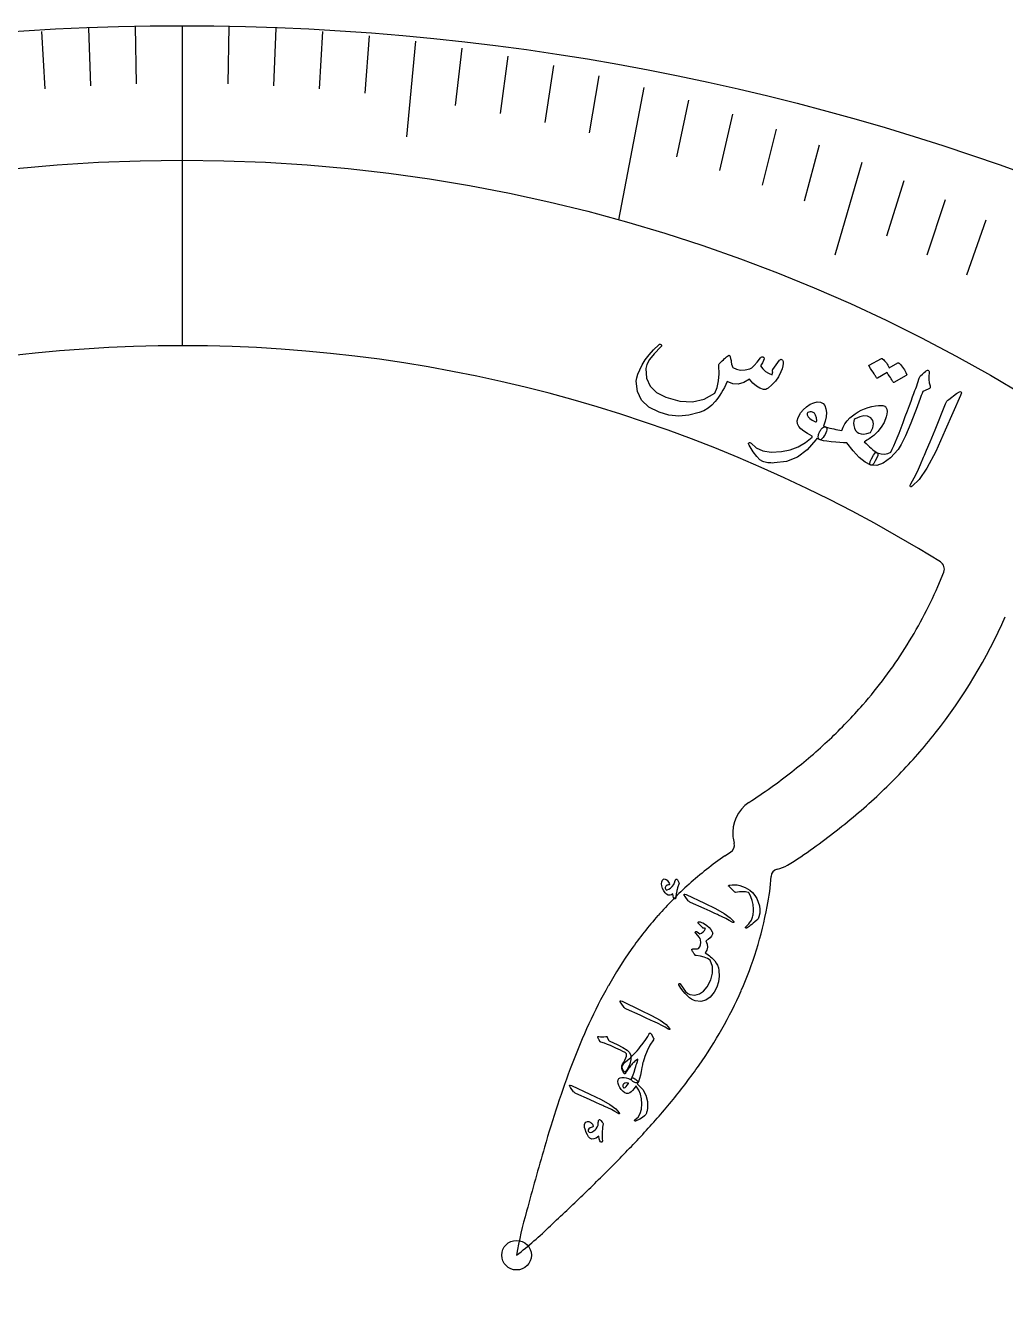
# Model space of a CAD drawing. Header units: millimetres. Extents: x -74 to 74, y -74 to 74.
# Drawn here: x -4.71 to 24.83, y 35.41 to 74.25 of the extents above; entities that cross this region are included whole.
import ezdxf

# ---------------------------------------------------------------- set-up
doc = ezdxf.new("R2010")
doc.units = ezdxf.units.MM
for name, color, linetype in [('CUT_INNER', 6, 'Continuous'), ('CUT_OUTER', 1, 'Continuous'), ('ENGRAVE', 7, 'Continuous'), ('ENGRAVE_FINE', 8, 'Continuous'), ('TEXT', 5, 'Continuous')]:
    doc.layers.add(name, color=color, linetype=linetype)

msp = doc.modelspace()

# ---------------------------------------------------------------- linework, layer by layer
at = {"layer": 'CUT_INNER'}
for points in [[(22.794, 57.333), (22.972, 57.77)], [(17.093, 50.82), (17.098, 50.823)], [(16.372, 49.211), (16.544, 49.319)]]:
    msp.add_lwpolyline(points, dxfattribs=at)
for centre, radius, start, end in [((0, 21.219), 43.379, 58.1781, 121.7694), ((22.741, 57.865), 0.25, 337.8041, 58.1836), ((10.136, 62.86), 13.812, 327.6399, 336.4082), ((10.171, 62.842), 16.001, 321.6295, 336.3483), ((10.044, 62.93), 13.927, 318.8638, 327.6027), ((9.299, 63.573), 14.911, 313.3074, 318.8858), ((9.636, 63.263), 16.681, 315.9552, 321.6351), ((8.385, 64.545), 16.245, 308.0109, 313.3), ((7.058, 66.255), 18.41, 303.047, 307.9874), ((8.857, 64.02), 17.767, 310.5192, 315.9474), ((17.723, 49.902), 1.114, 124.4744, 185.8526), ((7.814, 65.243), 19.375, 305.41, 310.5138), ((17.632, 49.888), 1.022, 185.6068, 196.7109), ((16.411, 49.531), 0.25, 302.1508, 14.6114), ((13.154, 57.344), 9.845, 301.2585, 306.7211), ((22.477, 40.39), 10.728, 124.6846, 132.0664), ((11.779, 48.912), 5.994, 348.1828, 356.8895), ((18.014, 48.57), 0.25, 104.6114, 175.9742), ((17.719, 49.91), 1.123, 281.9331, 298.9627), ((23.027, 39.762), 11.562, 132.0055, 138.5977), ((23.358, 39.473), 12.002, 138.6077, 144.8273), ((6.505, 49.737), 11.328, 342.7298, 349.565), ((24.249, 38.851), 13.088, 144.8487, 150.5071), ((6.109, 49.858), 11.742, 336.3295, 342.7397), ((26.212, 37.745), 15.342, 150.5244, 155.3615), ((5.476, 50.14), 12.436, 330.3435, 336.3107), ((30.009, 36.007), 19.517, 155.3699, 159.2026), ((4.081, 50.939), 14.043, 325.0533, 330.3232), ((37.343, 33.222), 27.362, 159.2025, 161.9636), ((1.552, 52.712), 17.131, 320.6971, 325.0404), ((52.938, 28.137), 43.766, 161.9554, 163.6966), ((-2.845, 56.313), 22.815, 317.4012, 320.6932), ((-11.054, 63.858), 33.964, 315.1723, 317.4051), ((92.715, 16.485), 85.214, 163.68525, 165.03552), ((-28.747, 81.425), 58.898, 313.89061, 315.18636), ((-54.43, 108.001), 95.856, 313.13861, 313.94069), ((21.248, 35.314), 11.312, 163.6959, 170.5796), ((3.194, 46.134), 11.313, 307.5488, 314.4249)]:
    msp.add_arc(centre, radius, start, end, dxfattribs=at)
at = {"layer": 'CUT_OUTER'}
msp.add_circle((0, 0), 74.25, dxfattribs=at)
at = {"layer": 'ENGRAVE'}
for points in [[(0, 74.25), (0, 64.597)], [(13.927, 72.389), (13.159, 68.395)]]:
    msp.add_lwpolyline(points, dxfattribs=at)
for centre, radius in [((0, 21.217), 48.979), ((10.088, 37.164), 0.446)]:
    msp.add_circle(centre, radius, dxfattribs=at)
at = {"layer": 'ENGRAVE_FINE'}
for points in [[(-1.414, 74.231), (-1.381, 72.494)], [(1.414, 74.231), (1.381, 72.494)], [(-4.236, 74.081), (-4.137, 72.346)], [(-2.826, 74.175), (-2.76, 72.438)], [(2.826, 74.175), (2.76, 72.438)], [(4.236, 74.081), (4.137, 72.346)], [(5.642, 73.949), (5.51, 72.216)], [(7.043, 73.78), (6.768, 70.895)], [(8.438, 73.575), (8.239, 71.847)], [(9.825, 73.332), (9.594, 71.607)], [(11.203, 73.053), (10.939, 71.333)], [(12.571, 72.739), (12.274, 71.022)], [(15.272, 72.004), (14.91, 70.298)], [(16.602, 71.584), (16.208, 69.885)], [(17.919, 71.131), (17.492, 69.438)], [(19.219, 70.645), (18.76, 68.959)], [(20.503, 70.126), (19.685, 67.328)], [(21.769, 69.576), (21.246, 67.906)], [(23.016, 68.995), (22.462, 67.333)], [(24.244, 68.384), (23.658, 66.731)]]:
    msp.add_lwpolyline(points, dxfattribs=at)
at = {"layer": 'TEXT'}
for points in [[(18.022, 64.161), (18.038, 64.176), (18.053, 64.186), (18.069, 64.189), (18.084, 64.185), (18.101, 64.175), (18.114, 64.162), (18.123, 64.146), (18.126, 64.127), (18.128, 64.063), (18.118, 63.988), (18.095, 63.904), (18.059, 63.81), (17.986, 63.663), (17.897, 63.532), (17.792, 63.416), (17.672, 63.315), (17.637, 63.293), (17.602, 63.28), (17.568, 63.274), (17.535, 63.276), (17.427, 63.313), (17.321, 63.378), (17.218, 63.472), (17.116, 63.594), (16.946, 63.488), (16.777, 63.439), (16.609, 63.449), (16.44, 63.516), (16.399, 63.426), (16.356, 63.341), (16.313, 63.26), (16.269, 63.184), (16.224, 63.111), (16.177, 63.042), (16.128, 62.977), (16.079, 62.914), (15.978, 62.806), (15.863, 62.714), (15.735, 62.639), (15.592, 62.58), (15.283, 62.502), (14.98, 62.478), (14.681, 62.507), (14.386, 62.589), (14.077, 62.747), (13.859, 62.955), (13.732, 63.214), (13.698, 63.525), (13.713, 63.628), (13.747, 63.745), (13.802, 63.874), (13.876, 64.017), (13.971, 64.169), (14.086, 64.322), (14.22, 64.476), (14.375, 64.63), (14.386, 64.64), (14.398, 64.645), (14.41, 64.646), (14.423, 64.644), (14.435, 64.638), (14.445, 64.632), (14.452, 64.623), (14.457, 64.613), (14.459, 64.6), (14.456, 64.587), (14.45, 64.575), (14.441, 64.564), (14.241, 64.357), (14.099, 64.179), (14.013, 64.031), (13.983, 63.914), (14.009, 63.624), (14.119, 63.383), (14.313, 63.189), (14.592, 63.042), (15.011, 62.924), (15.397, 62.904), (15.75, 62.985), (16.073, 63.167), (16.139, 63.342), (16.182, 63.538), (16.2, 63.754), (16.194, 63.99), (16.191, 64.015), (16.192, 64.036), (16.197, 64.052), (16.207, 64.065), (16.249, 64.105), (16.289, 64.142), (16.326, 64.177), (16.362, 64.209), (16.395, 64.237), (16.425, 64.263), (16.453, 64.284), (16.478, 64.302), (16.491, 64.308), (16.502, 64.309), (16.511, 64.303), (16.519, 64.291), (16.522, 64.283), (16.526, 64.271), (16.531, 64.254), (16.537, 64.234), (16.544, 64.21), (16.55, 64.182), (16.556, 64.15), (16.562, 64.115), (16.575, 64.046), (16.588, 63.994), (16.602, 63.96), (16.616, 63.943), (16.726, 63.889), (16.847, 63.864), (16.979, 63.867), (17.123, 63.899), (17.184, 63.933), (17.259, 64), (17.346, 64.1), (17.445, 64.232), (17.455, 64.244), (17.467, 64.253), (17.481, 64.259), (17.498, 64.261), (17.513, 64.26), (17.526, 64.257), (17.537, 64.251), (17.546, 64.241), (17.552, 64.207), (17.538, 64.154), (17.503, 64.081), (17.448, 63.989), (17.515, 63.899), (17.594, 63.825), (17.687, 63.767), (17.793, 63.725), (17.805, 63.757), (17.812, 63.784), (17.813, 63.807), (17.809, 63.824), (17.804, 63.842), (17.803, 63.858), (17.806, 63.871), (17.813, 63.883)], [(21.592, 64.077), (21.6, 64.08), (21.61, 64.079), (21.62, 64.075), (21.631, 64.068), (21.667, 64.031), (21.7, 63.993), (21.731, 63.954), (21.759, 63.914), (21.786, 63.873), (21.811, 63.83), (21.833, 63.786), (21.854, 63.74), (21.856, 63.728), (21.855, 63.717), (21.849, 63.708), (21.839, 63.7), (21.47, 63.49), (21.462, 63.489), (21.454, 63.493), (21.445, 63.503), (21.435, 63.518), (21.43, 63.531), (21.42, 63.549), (21.405, 63.573), (21.386, 63.603), (21.362, 63.639), (21.334, 63.682), (21.3, 63.732), (21.262, 63.788), (20.974, 63.623), (20.963, 63.62), (20.952, 63.623), (20.942, 63.633), (20.933, 63.649), (20.925, 63.663), (20.912, 63.686), (20.894, 63.715), (20.871, 63.753), (20.842, 63.798), (20.807, 63.851), (20.766, 63.913), (20.719, 63.983), (20.715, 63.992), (20.715, 64), (20.719, 64.006), (20.727, 64.01), (21.091, 64.212), (21.099, 64.214), (21.108, 64.214), (21.118, 64.21), (21.13, 64.203), (21.161, 64.174), (21.19, 64.143), (21.217, 64.111), (21.242, 64.077), (21.265, 64.043), (21.287, 64.007), (21.306, 63.971), (21.324, 63.935)], [(22.27, 63.692), (22.335, 63.744), (22.386, 63.786), (22.423, 63.817), (22.446, 63.837), (22.462, 63.849), (22.478, 63.856), (22.494, 63.856), (22.509, 63.851), (22.524, 63.84), (22.533, 63.825), (22.537, 63.807), (22.535, 63.785), (22.524, 63.677), (22.525, 63.575), (22.537, 63.477), (22.561, 63.385), (22.566, 63.356), (22.559, 63.332), (22.539, 63.31), (22.506, 63.292), (22.343, 63.215), (22.319, 63.154), (22.296, 63.095), (22.273, 63.036), (22.25, 62.979), (22.229, 62.922), (22.207, 62.867), (22.186, 62.812), (22.166, 62.759), (21.977, 62.266), (21.819, 61.885), (21.692, 61.618), (21.597, 61.464), (21.364, 61.216), (21.15, 61.055), (20.953, 60.982), (20.773, 60.996), (20.77, 60.998), (20.765, 61), (20.761, 61.002), (20.757, 61.005), (20.745, 61.04), (20.758, 61.102), (20.794, 61.189), (20.855, 61.301), (20.881, 61.341), (20.908, 61.366), (20.937, 61.375), (20.968, 61.369), (21.083, 61.335), (21.19, 61.327), (21.288, 61.346), (21.378, 61.39), (21.42, 61.478), (21.466, 61.58), (21.515, 61.695), (21.568, 61.823), (21.624, 61.964), (21.684, 62.117), (21.747, 62.283), (21.812, 62.46), (21.878, 62.634), (21.937, 62.791), (21.988, 62.93), (22.032, 63.052), (22.07, 63.156), (22.101, 63.243), (22.127, 63.311), (22.146, 63.361), (22.227, 63.62), (22.237, 63.644), (22.248, 63.664), (22.259, 63.68), (22.27, 63.692)], [(23.361, 63.155), (23.444, 63.208), (23.492, 63.216), (23.504, 63.18), (23.481, 63.099), (23.017, 62.047), (22.729, 61.403), (22.465, 60.908), (22.228, 60.56), (22.018, 60.358), (21.994, 60.346), (21.976, 60.342), (21.965, 60.346), (21.96, 60.359), (21.96, 60.375), (21.964, 60.393), (21.971, 60.414), (21.983, 60.437), (22.082, 60.613), (22.179, 60.805), (22.273, 61.012), (22.366, 61.234), (22.391, 61.292), (22.457, 61.448), (22.564, 61.703), (22.711, 62.058), (23.029, 62.848), (23.048, 62.889), (23.07, 62.924), (23.095, 62.954), (23.122, 62.978)], [(19.119, 61.761), (18.858, 61.458), (18.561, 61.241), (18.227, 61.109), (17.857, 61.061), (17.808, 61.06), (17.761, 61.062), (17.715, 61.065), (17.671, 61.07), (17.628, 61.076), (17.587, 61.084), (17.549, 61.094), (17.512, 61.106), (17.43, 61.158), (17.334, 61.256), (17.225, 61.402), (17.1, 61.594), (17.089, 61.619), (17.084, 61.64), (17.088, 61.657), (17.099, 61.671), (17.113, 61.679), (17.129, 61.679), (17.144, 61.671), (17.16, 61.655), (17.316, 61.516), (17.52, 61.428), (17.772, 61.391), (18.075, 61.403), (18.341, 61.454), (18.585, 61.544), (18.807, 61.674), (19.006, 61.844), (19.009, 61.852), (19.009, 61.86), (19.008, 61.866), (19.003, 61.871), (18.864, 61.946), (18.75, 62.02), (18.661, 62.091), (18.597, 62.162), (18.559, 62.242), (18.553, 62.333), (18.579, 62.433), (18.638, 62.543), (18.647, 62.557), (18.657, 62.571), (18.667, 62.585), (18.678, 62.599), (18.69, 62.613), (18.703, 62.628), (18.717, 62.644), (18.731, 62.66), (18.836, 62.759), (18.942, 62.832), (19.05, 62.879), (19.159, 62.901), (19.258, 62.895), (19.334, 62.858), (19.389, 62.793), (19.421, 62.697), (19.432, 62.58), (19.423, 62.453), (19.394, 62.319), (19.345, 62.175), (19.353, 62.172), (19.361, 62.168), (19.369, 62.165), (19.377, 62.163), (19.385, 62.16), (19.393, 62.157), (19.401, 62.154), (19.41, 62.15), (19.435, 62.13), (19.448, 62.102), (19.449, 62.064), (19.439, 62.017), (19.42, 61.969), (19.397, 61.922), (19.369, 61.877), (19.336, 61.833), (19.302, 61.797), (19.273, 61.774), (19.248, 61.764), (19.227, 61.766), (19.149, 61.803), (19.145, 61.796), (19.138, 61.786), (19.13, 61.775), (19.119, 61.761)], [(19.14, 62.328), (19.132, 62.426), (19.109, 62.503), (19.071, 62.56), (19.019, 62.595), (18.98, 62.602), (18.944, 62.602), (18.908, 62.594), (18.873, 62.58), (18.86, 62.57), (18.852, 62.556), (18.851, 62.538), (18.855, 62.516), (18.881, 62.458), (18.931, 62.403), (19.007, 62.351), (19.108, 62.302), (19.119, 62.299), (19.128, 62.303), (19.136, 62.312), (19.14, 62.328)], [(21.191, 62.773), (21.197, 62.769), (21.202, 62.766), (21.207, 62.763), (21.211, 62.76), (21.215, 62.756), (21.218, 62.753), (21.222, 62.749), (21.225, 62.745), (21.252, 62.683), (21.263, 62.614), (21.259, 62.535), (21.238, 62.449), (21.174, 62.285), (21.09, 62.138), (20.986, 62.007), (20.862, 61.892), (20.83, 61.866), (20.797, 61.841), (20.763, 61.816), (20.728, 61.792), (20.692, 61.769), (20.654, 61.746), (20.616, 61.724), (20.577, 61.702), (20.629, 61.648), (20.68, 61.597), (20.73, 61.55), (20.779, 61.506), (20.827, 61.466), (20.875, 61.43), (20.922, 61.397), (20.968, 61.369), (20.983, 61.352), (20.987, 61.326), (20.981, 61.288), (20.963, 61.239), (20.909, 61.122), (20.86, 61.042), (20.814, 61), (20.773, 60.996), (20.6, 61.088), (20.422, 61.23), (20.24, 61.423), (20.053, 61.667), (19.95, 61.668), (19.837, 61.674), (19.714, 61.685), (19.582, 61.7), (19.451, 61.717), (19.348, 61.734), (19.272, 61.751), (19.223, 61.768), (19.203, 61.785), (19.191, 61.812), (19.187, 61.849), (19.192, 61.896), (19.198, 61.922), (19.206, 61.947), (19.215, 61.971), (19.226, 61.994), (19.238, 62.017), (19.252, 62.039), (19.265, 62.06), (19.28, 62.082), (19.313, 62.119), (19.344, 62.142), (19.375, 62.152), (19.403, 62.148), (19.468, 62.13), (19.532, 62.114), (19.595, 62.1), (19.656, 62.087), (19.717, 62.075), (19.777, 62.064), (19.838, 62.054), (19.898, 62.044), (19.936, 62.142), (19.99, 62.238), (20.059, 62.33), (20.143, 62.419), (20.221, 62.485), (20.305, 62.547), (20.392, 62.602), (20.485, 62.651), (20.584, 62.695), (20.688, 62.732), (20.799, 62.762), (20.915, 62.786), (21.002, 62.797), (21.077, 62.799), (21.14, 62.791), (21.191, 62.773)], [(20.777, 62.427), (20.675, 62.471), (20.563, 62.481), (20.439, 62.456), (20.305, 62.397), (20.274, 62.37), (20.256, 62.327), (20.251, 62.267), (20.26, 62.19), (20.282, 62.11), (20.314, 62.045), (20.357, 61.995), (20.41, 61.958), (20.478, 61.937), (20.559, 61.934), (20.656, 61.949), (20.767, 61.982), (20.832, 62.125), (20.855, 62.246), (20.837, 62.347), (20.777, 62.427)], [(14.987, 48.36), (14.975, 48.33), (14.965, 48.301), (14.955, 48.274), (14.947, 48.25), (14.939, 48.228), (14.933, 48.208), (14.928, 48.19), (14.925, 48.175), (14.922, 48.159), (14.918, 48.139), (14.915, 48.117), (14.911, 48.091), (14.906, 48.061), (14.902, 48.028), (14.897, 47.991), (14.892, 47.951), (14.889, 47.936), (14.882, 47.925), (14.872, 47.918), (14.859, 47.916), (14.836, 47.924), (14.819, 47.951), (14.808, 47.997), (14.805, 48.061), (14.764, 48.038), (14.726, 48.025), (14.692, 48.02), (14.662, 48.026), (14.614, 48.052), (14.57, 48.093), (14.53, 48.151), (14.494, 48.224), (14.469, 48.301), (14.46, 48.37), (14.469, 48.43), (14.495, 48.481), (14.518, 48.505), (14.544, 48.515), (14.572, 48.512), (14.602, 48.496), (14.631, 48.472), (14.655, 48.447), (14.675, 48.419), (14.69, 48.391), (14.698, 48.367), (14.697, 48.349), (14.688, 48.338), (14.67, 48.333), (14.645, 48.331), (14.624, 48.323), (14.606, 48.311), (14.591, 48.294), (14.579, 48.274), (14.572, 48.253), (14.572, 48.233), (14.577, 48.212), (14.587, 48.194), (14.599, 48.182), (14.615, 48.178), (14.633, 48.181), (14.686, 48.203), (14.736, 48.238), (14.784, 48.287), (14.829, 48.348), (14.832, 48.354), (14.835, 48.36), (14.838, 48.368), (14.842, 48.377), (14.845, 48.386), (14.848, 48.396), (14.852, 48.407), (14.857, 48.418), (14.861, 48.431), (14.865, 48.442), (14.869, 48.452), (14.872, 48.461), (14.875, 48.469), (14.878, 48.476), (14.88, 48.482), (14.883, 48.486), (14.889, 48.495), (14.896, 48.5), (14.904, 48.503), (14.913, 48.503), (14.921, 48.502), (14.928, 48.499), (14.933, 48.496), (14.938, 48.491), (14.964, 48.447), (14.981, 48.411), (14.989, 48.382), (14.987, 48.36)], [(16.49, 48.293), (16.486, 48.297), (16.484, 48.3), (16.483, 48.303), (16.483, 48.306), (16.486, 48.312), (16.493, 48.318), (16.504, 48.323), (16.519, 48.328), (16.588, 48.339), (16.662, 48.341), (16.739, 48.333), (16.821, 48.315), (16.904, 48.289), (16.983, 48.257), (17.056, 48.218), (17.124, 48.174), (17.205, 48.1), (17.274, 48.016), (17.332, 47.922), (17.38, 47.818), (17.413, 47.707), (17.427, 47.596), (17.421, 47.482), (17.397, 47.368), (17.387, 47.339), (17.373, 47.312), (17.355, 47.288), (17.333, 47.267), (17.277, 47.22), (17.226, 47.178), (17.18, 47.142), (17.139, 47.109), (17.103, 47.082), (17.072, 47.06), (17.046, 47.044), (17.025, 47.032), (17.019, 47.03), (17.014, 47.029), (17.01, 47.03), (17.007, 47.031), (17.003, 47.034), (17, 47.037), (16.997, 47.042), (16.996, 47.046), (16.995, 47.051), (16.997, 47.057), (17, 47.062), (17.005, 47.067), (17.037, 47.097), (17.066, 47.127), (17.092, 47.157), (17.115, 47.186), (17.137, 47.215), (17.155, 47.243), (17.172, 47.272), (17.185, 47.3), (17.197, 47.33), (17.207, 47.362), (17.216, 47.396), (17.223, 47.433), (17.228, 47.472), (17.231, 47.513), (17.232, 47.557), (17.231, 47.603), (17.22, 47.738), (17.194, 47.863), (17.155, 47.978), (17.102, 48.083), (17.097, 48.09), (17.09, 48.097), (17.081, 48.103), (17.07, 48.108), (16.997, 48.121), (16.909, 48.126), (16.808, 48.122), (16.692, 48.109), (16.685, 48.109), (16.679, 48.11), (16.675, 48.112), (16.672, 48.115)], [(15.173, 47.985), (15.146, 48.029), (15.142, 48.054), (15.161, 48.059), (15.203, 48.045), (15.754, 47.782), (16.092, 47.619), (16.352, 47.472), (16.534, 47.341), (16.637, 47.226), (16.644, 47.213), (16.645, 47.203), (16.643, 47.197), (16.636, 47.195), (16.628, 47.195), (16.618, 47.197), (16.607, 47.202), (16.595, 47.208), (16.503, 47.264), (16.402, 47.318), (16.294, 47.372), (16.177, 47.424), (16.147, 47.438), (16.065, 47.476), (15.931, 47.537), (15.745, 47.622), (15.332, 47.806), (15.311, 47.817), (15.293, 47.83), (15.277, 47.843), (15.265, 47.858)], [(15.572, 47.167), (15.565, 47.177), (15.561, 47.186), (15.56, 47.194), (15.563, 47.202), (15.569, 47.21), (15.577, 47.215), (15.586, 47.219), (15.597, 47.219), (15.631, 47.215), (15.669, 47.204), (15.711, 47.186), (15.758, 47.16), (15.83, 47.11), (15.893, 47.054), (15.946, 46.99), (15.99, 46.919), (15.999, 46.899), (16.003, 46.88), (16.004, 46.861), (16, 46.844), (15.972, 46.79), (15.93, 46.739), (15.872, 46.692), (15.799, 46.649), (15.841, 46.551), (15.852, 46.458), (15.832, 46.369), (15.781, 46.286), (15.825, 46.257), (15.866, 46.227), (15.904, 46.197), (15.94, 46.166), (15.974, 46.136), (16.006, 46.105), (16.035, 46.074), (16.064, 46.042), (16.111, 45.978), (16.148, 45.909), (16.174, 45.833), (16.191, 45.752), (16.199, 45.578), (16.178, 45.412), (16.129, 45.254), (16.051, 45.103), (15.93, 44.952), (15.794, 44.858), (15.643, 44.819), (15.477, 44.836), (15.425, 44.856), (15.369, 44.888), (15.308, 44.932), (15.243, 44.987), (15.176, 45.055), (15.111, 45.133), (15.047, 45.221), (14.985, 45.319), (14.981, 45.326), (14.98, 45.333), (14.981, 45.34), (14.983, 45.346), (14.988, 45.352), (14.992, 45.356), (14.998, 45.359), (15.004, 45.36), (15.01, 45.359), (15.017, 45.356), (15.022, 45.352), (15.027, 45.346), (15.111, 45.218), (15.186, 45.123), (15.253, 45.061), (15.31, 45.031), (15.464, 45.012), (15.604, 45.044), (15.728, 45.126), (15.838, 45.26), (15.947, 45.472), (15.999, 45.676), (15.994, 45.873), (15.93, 46.061), (15.845, 46.112), (15.746, 46.152), (15.634, 46.181), (15.51, 46.2), (15.497, 46.201), (15.486, 46.203), (15.478, 46.208), (15.472, 46.214), (15.455, 46.24), (15.439, 46.264), (15.425, 46.287), (15.411, 46.308), (15.399, 46.328), (15.389, 46.346), (15.38, 46.363), (15.373, 46.377), (15.371, 46.385), (15.372, 46.391), (15.376, 46.395), (15.382, 46.398), (15.387, 46.399), (15.394, 46.4), (15.403, 46.401), (15.414, 46.402), (15.427, 46.403), (15.443, 46.404), (15.46, 46.404), (15.479, 46.404), (15.516, 46.404), (15.544, 46.407), (15.563, 46.411), (15.573, 46.417), (15.611, 46.469), (15.635, 46.53), (15.644, 46.6), (15.64, 46.678), (15.627, 46.713), (15.598, 46.757), (15.553, 46.811), (15.491, 46.874), (15.485, 46.88), (15.482, 46.887), (15.48, 46.895), (15.48, 46.904), (15.482, 46.911), (15.484, 46.918), (15.489, 46.923), (15.494, 46.927), (15.512, 46.927), (15.539, 46.916), (15.575, 46.892), (15.619, 46.855), (15.671, 46.883), (15.716, 46.918), (15.754, 46.962), (15.784, 47.014), (15.768, 47.023), (15.754, 47.029), (15.742, 47.031), (15.733, 47.03), (15.723, 47.029), (15.715, 47.03), (15.708, 47.032), (15.702, 47.037)], [(13.242, 44.763), (13.214, 44.807), (13.21, 44.832), (13.23, 44.837), (13.272, 44.823), (13.823, 44.559), (14.161, 44.397), (14.421, 44.25), (14.602, 44.119), (14.706, 44.004), (14.712, 43.991), (14.714, 43.981), (14.712, 43.975), (14.705, 43.973), (14.696, 43.973), (14.687, 43.975), (14.676, 43.98), (14.664, 43.986), (14.571, 44.041), (14.471, 44.096), (14.362, 44.149), (14.246, 44.202), (14.216, 44.216), (14.133, 44.254), (14, 44.315), (13.814, 44.4), (13.401, 44.584), (13.38, 44.595), (13.361, 44.607), (13.346, 44.621), (13.333, 44.636)], [(13.36, 43.279), (13.296, 43.311), (13.228, 43.344), (13.156, 43.378), (13.081, 43.413), (13.002, 43.449), (12.918, 43.486), (12.829, 43.524), (12.737, 43.563), (12.634, 43.59), (12.623, 43.597), (12.612, 43.605), (12.604, 43.614), (12.597, 43.624), (12.593, 43.63), (12.589, 43.638), (12.584, 43.648), (12.578, 43.66), (12.57, 43.674), (12.562, 43.691), (12.552, 43.709), (12.541, 43.73), (12.538, 43.737), (12.536, 43.743), (12.537, 43.75), (12.54, 43.757), (12.544, 43.761), (12.55, 43.763), (12.557, 43.763), (12.566, 43.761), (12.617, 43.751), (12.669, 43.747), (12.725, 43.75), (12.782, 43.759), (12.797, 43.761), (12.81, 43.758), (12.819, 43.749), (12.826, 43.736), (12.861, 43.654), (12.866, 43.646), (12.875, 43.638), (12.886, 43.629), (12.902, 43.621), (13.124, 43.52), (13.297, 43.428), (13.421, 43.348), (13.494, 43.277), (13.535, 43.187), (13.537, 43.071), (13.5, 42.929), (13.426, 42.762), (13.388, 42.706), (13.353, 42.689), (13.321, 42.709), (13.291, 42.768), (13.287, 42.777), (13.284, 42.786), (13.281, 42.794), (13.278, 42.803), (13.275, 42.811), (13.273, 42.819), (13.27, 42.827), (13.267, 42.834), (13.263, 42.851), (13.263, 42.868), (13.268, 42.886), (13.277, 42.904), (13.32, 42.982), (13.355, 43.052), (13.383, 43.115), (13.402, 43.17), (13.408, 43.205), (13.403, 43.234), (13.387, 43.259), (13.36, 43.279)], [(13.43, 43.049), (13.48, 43.089), (13.53, 43.131), (13.579, 43.177), (13.629, 43.225), (13.677, 43.277), (13.726, 43.331), (13.774, 43.387), (13.821, 43.446), (13.911, 43.561), (13.984, 43.666), (14.043, 43.761), (14.087, 43.845), (14.092, 43.854), (14.099, 43.86), (14.106, 43.863), (14.115, 43.863), (14.124, 43.861), (14.132, 43.857), (14.139, 43.85), (14.146, 43.842), (14.22, 43.71), (14.226, 43.699), (14.227, 43.687), (14.223, 43.675), (14.216, 43.664), (14.111, 43.496), (14.024, 43.327), (13.954, 43.157), (13.902, 42.986), (13.899, 42.977), (13.895, 42.96), (13.89, 42.936), (13.884, 42.905), (13.876, 42.866), (13.867, 42.821), (13.857, 42.768), (13.845, 42.708), (13.822, 42.592), (13.798, 42.498), (13.774, 42.425), (13.749, 42.374), (13.738, 42.365), (13.717, 42.362), (13.689, 42.365), (13.652, 42.375), (13.597, 42.401), (13.563, 42.429), (13.551, 42.459), (13.559, 42.491), (13.58, 42.536), (13.605, 42.602), (13.635, 42.69), (13.668, 42.799), (13.685, 42.855), (13.7, 42.903), (13.712, 42.945), (13.723, 42.979), (13.731, 43.007), (13.737, 43.028), (13.741, 43.041), (13.742, 43.048), (13.742, 43.05), (13.742, 43.052), (13.742, 43.054), (13.743, 43.056), (13.743, 43.057), (13.743, 43.059), (13.743, 43.06), (13.744, 43.061), (13.745, 43.069), (13.743, 43.074), (13.739, 43.074), (13.733, 43.071), (13.707, 43.053), (13.681, 43.034), (13.656, 43.013), (13.631, 42.99), (13.605, 42.965), (13.58, 42.938), (13.554, 42.91), (13.529, 42.88), (13.504, 42.85), (13.48, 42.82), (13.458, 42.79), (13.437, 42.76), (13.416, 42.73), (13.398, 42.7), (13.381, 42.671), (13.366, 42.642), (13.36, 42.635), (13.355, 42.632), (13.348, 42.632), (13.342, 42.636), (13.332, 42.647), (13.324, 42.658), (13.316, 42.67), (13.309, 42.682), (13.302, 42.695), (13.295, 42.709), (13.288, 42.723), (13.282, 42.739), (13.271, 42.77), (13.265, 42.798), (13.264, 42.823), (13.268, 42.846), (13.289, 42.895), (13.323, 42.945), (13.37, 42.997), (13.43, 43.049)], [(13.747, 42.318), (13.893, 42.163), (13.989, 41.991), (14.037, 41.803), (14.036, 41.597), (14.033, 41.571), (14.028, 41.545), (14.023, 41.52), (14.018, 41.496), (14.011, 41.473), (14.003, 41.451), (13.995, 41.43), (13.985, 41.411), (13.951, 41.369), (13.891, 41.322), (13.805, 41.272), (13.692, 41.216), (13.678, 41.211), (13.666, 41.211), (13.658, 41.214), (13.651, 41.22), (13.648, 41.229), (13.65, 41.237), (13.655, 41.245), (13.665, 41.253), (13.752, 41.328), (13.815, 41.434), (13.854, 41.57), (13.87, 41.735), (13.861, 41.882), (13.83, 42.019), (13.775, 42.146), (13.696, 42.261), (13.692, 42.263), (13.688, 42.264), (13.685, 42.263), (13.682, 42.261), (13.634, 42.191), (13.588, 42.133), (13.544, 42.09), (13.503, 42.059), (13.457, 42.044), (13.409, 42.046), (13.358, 42.066), (13.303, 42.103), (13.297, 42.109), (13.29, 42.115), (13.283, 42.121), (13.276, 42.128), (13.27, 42.135), (13.262, 42.143), (13.255, 42.151), (13.248, 42.16), (13.202, 42.221), (13.169, 42.282), (13.151, 42.342), (13.146, 42.401), (13.155, 42.452), (13.178, 42.49), (13.216, 42.515), (13.268, 42.527), (13.331, 42.527), (13.397, 42.515), (13.467, 42.493), (13.54, 42.459), (13.542, 42.464), (13.545, 42.468), (13.547, 42.472), (13.549, 42.476), (13.55, 42.48), (13.552, 42.484), (13.555, 42.488), (13.557, 42.493), (13.569, 42.505), (13.585, 42.511), (13.605, 42.51), (13.629, 42.502), (13.654, 42.489), (13.677, 42.475), (13.7, 42.458), (13.721, 42.438), (13.738, 42.418), (13.749, 42.401), (13.753, 42.388), (13.751, 42.377), (13.726, 42.336), (13.73, 42.333), (13.735, 42.33), (13.741, 42.324), (13.747, 42.318)], [(13.448, 42.358), (13.395, 42.359), (13.353, 42.352), (13.321, 42.334), (13.299, 42.309), (13.293, 42.289), (13.291, 42.269), (13.293, 42.25), (13.299, 42.231), (13.303, 42.223), (13.31, 42.218), (13.319, 42.216), (13.331, 42.217), (13.364, 42.227), (13.396, 42.251), (13.428, 42.289), (13.46, 42.34), (13.462, 42.346), (13.46, 42.351), (13.456, 42.355), (13.448, 42.358)], [(11.719, 42.222), (11.692, 42.266), (11.688, 42.291), (11.707, 42.296), (11.749, 42.282), (12.3, 42.019), (12.638, 41.856), (12.898, 41.709), (13.079, 41.578), (13.183, 41.463), (13.189, 41.45), (13.191, 41.44), (13.189, 41.434), (13.182, 41.432), (13.173, 41.432), (13.164, 41.434), (13.153, 41.439), (13.141, 41.445), (13.048, 41.501), (12.948, 41.555), (12.839, 41.608), (12.723, 41.661), (12.693, 41.675), (12.611, 41.713), (12.477, 41.774), (12.291, 41.859), (11.878, 42.043), (11.857, 42.054), (11.838, 42.067), (11.823, 42.08), (11.81, 42.095)], [(12.673, 41.181), (12.684, 41.167), (12.692, 41.153), (12.697, 41.14), (12.699, 41.128), (12.69, 41.078), (12.682, 41.024), (12.677, 40.965), (12.673, 40.902), (12.671, 40.834), (12.671, 40.762), (12.673, 40.685), (12.676, 40.603), (12.675, 40.59), (12.671, 40.58), (12.665, 40.573), (12.656, 40.569), (12.653, 40.569), (12.65, 40.568), (12.648, 40.568), (12.647, 40.569), (12.623, 40.582), (12.602, 40.617), (12.583, 40.674), (12.566, 40.753), (12.487, 40.698), (12.416, 40.67), (12.355, 40.669), (12.302, 40.694), (12.263, 40.733), (12.225, 40.791), (12.189, 40.868), (12.154, 40.963), (12.139, 41.02), (12.133, 41.069), (12.135, 41.108), (12.146, 41.138), (12.181, 41.181), (12.223, 41.199), (12.271, 41.194), (12.324, 41.165), (12.342, 41.151), (12.359, 41.133), (12.374, 41.112), (12.388, 41.089), (12.397, 41.067), (12.396, 41.05), (12.386, 41.037), (12.367, 41.029), (12.304, 41.006), (12.264, 40.979), (12.246, 40.947), (12.252, 40.91), (12.277, 40.878), (12.314, 40.868), (12.362, 40.88), (12.422, 40.912), (12.459, 40.942), (12.492, 40.979), (12.519, 41.022), (12.541, 41.072), (12.546, 41.09), (12.55, 41.11), (12.552, 41.132), (12.553, 41.155), (12.553, 41.168), (12.554, 41.18), (12.555, 41.191), (12.556, 41.202), (12.558, 41.212), (12.56, 41.222), (12.562, 41.23), (12.565, 41.238), (12.575, 41.254), (12.589, 41.258), (12.607, 41.251), (12.627, 41.232)]]:
    msp.add_lwpolyline(points, close=True, dxfattribs=at)

doc.saveas('drawing.dxf')
